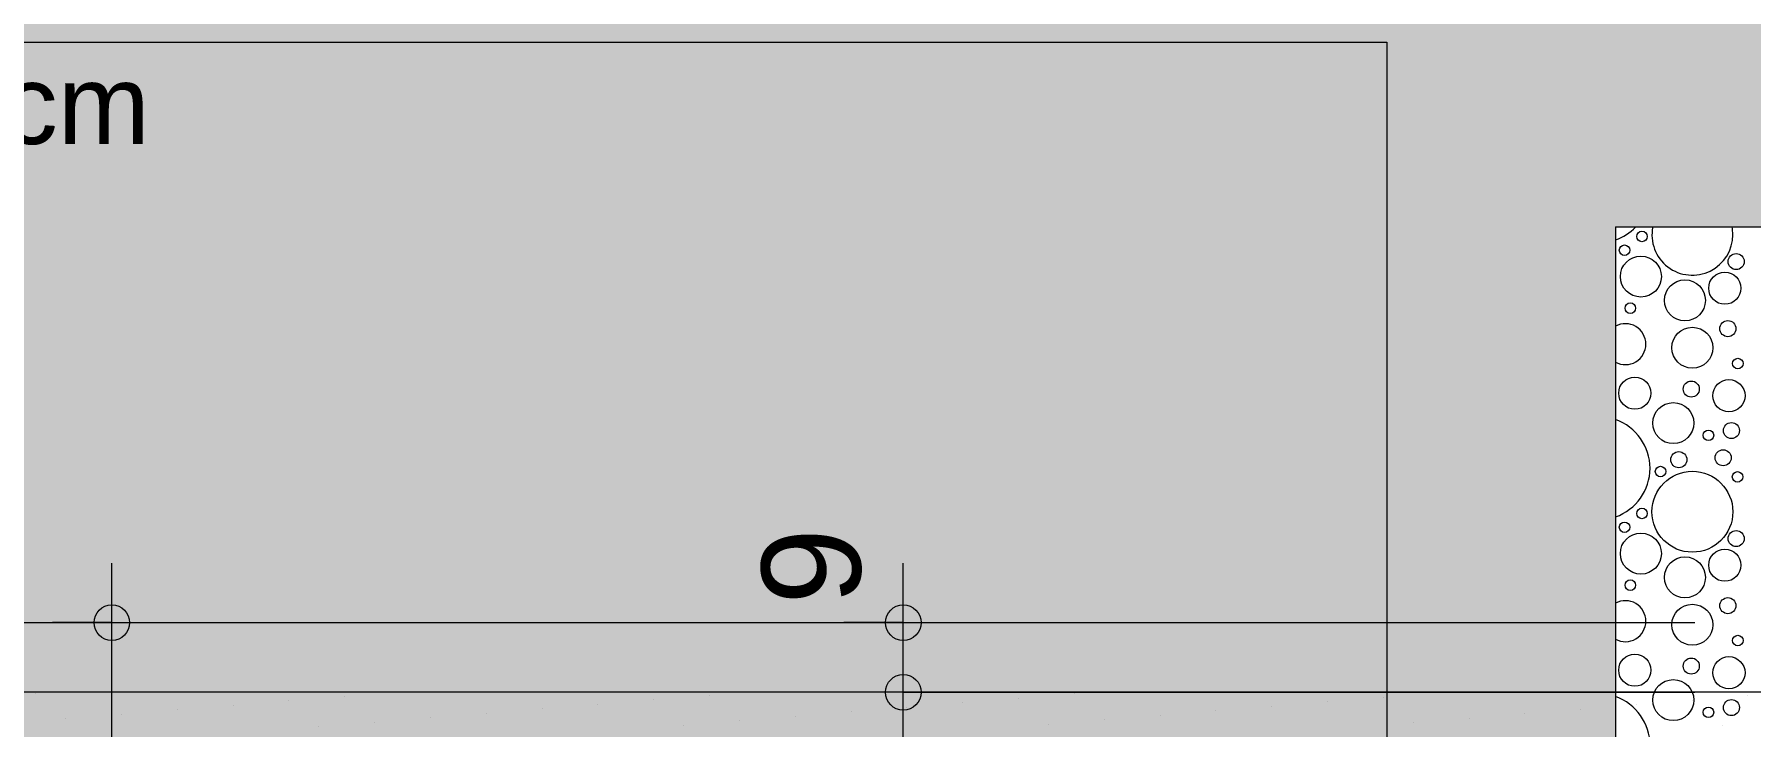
# Model space of a CAD drawing. Header units: metres. Extents: x 0.003 to 0.843, y 0.003 to 0.597.
# Drawn here: x 0.26744 to 0.31081, y 0.48533 to 0.50282 of the extents above; entities that cross this region are included whole.
import ezdxf

# ---------------------------------------------------------------- set-up
doc = ezdxf.new("R2010")
doc.units = ezdxf.units.M
doc.linetypes.add('AUSGEZOGEN', pattern=[0])
doc.linetypes.add('PUNKT2', pattern=[3.175, 0, -3.175])
for name, color, linetype, lineweight in [('Aufschuettungen _ Daemme', 7, 'AUSGEZOGEN', 25), ('Daemmung', 7, 'AUSGEZOGEN', 18), ('Stilflaechen Bepflanzung', 96, 'AUSGEZOGEN', 25), ('Text Werkplan Ausfuehrung', 7, 'AUSGEZOGEN', 25), ('Werkplan- Ausfuehrungsmasse', 7, 'AUSGEZOGEN', 13)]:
    doc.layers.add(name, color=color, linetype=linetype, lineweight=lineweight)
doc.styles.add('ARIAL', font='ARIAL.TTF')

msp = doc.modelspace()

# ---------------------------------------------------------------- hatches: boundary and pattern name
at = {"layer": 'Stilflaechen Bepflanzung', "linetype": 'AUSGEZOGEN', "lineweight": 13, "true_color": 0xf7faef}
msp.add_hatch(color=7, dxfattribs=at).paths.add_polyline_path([(0.2405525927639469, 0.4405973572039297), (0.30739999319613, 0.4405973572039297), (0.30739999319613, 0.4979573559218338), (0.6493199855536229, 0.4979573559218338), (0.6493199855536229, 0.4787973563500931), (0.689319984659553, 0.4787973563500931), (0.689319984659553, 0.494573322262538), (0.6499099855404343, 0.494573322262538), (0.6499099855404343, 0.529957355206578), (0.2405525927639469, 0.529957355206578)])

# ---------------------------------------------------------------- linework, layer by layer
at = {"layer": 'Aufschuettungen _ Daemme', "color": 9, "linetype": 'AUSGEZOGEN', "lineweight": 13}
for q in [(0.6493199855536229, 0.4979573559218338), (0.30739999319613, 0.4405973572039297)]:
    msp.add_line((0.30739999319613, 0.4979573559218338), q, dxfattribs=at)
at = {"layer": 'Aufschuettungen _ Daemme', "color": 254, "linetype": 'AUSGEZOGEN', "lineweight": 13}
for centre, radius in [((0.3076267516166518, 0.4973673758369627), 0.0001329999970272183), ((0.3080677516067947, 0.4977173758291396), 0.0001329999970272183), ((0.3080397516074205, 0.4967023758518266), 0.0005179999884217976), ((0.3104477515535976, 0.4970803758433776), 0.0002029999954625964), ((0.3101607515600124, 0.496408375858398), 0.0004059999909251927), ((0.309152751582543, 0.4961003758652822), 0.0005179999884217976), ((0.307773751613366, 0.4959043758696633), 0.0001329999970272183), ((0.3093417515783185, 0.4949033758920374), 0.0005179999884217976), ((0.3102377515582914, 0.4953863758812415), 0.0002029999954625964), ((0.3104897515526587, 0.4945043759009557), 0.0001329999970272183), ((0.3078857516108627, 0.4937553759176972), 0.0004059999909251927), ((0.3093137515789444, 0.4938603759153503), 0.0002029999954625964), ((0.3102657515576656, 0.4936923759191053), 0.0004059999909251927), ((0.3088587515891144, 0.492999375934595), 0.0005179999884217976), ((0.3097477515692436, 0.4926913759414794), 0.0001329999970272183), ((0.3103287515562573, 0.4928103759388195), 0.0002029999954625964), ((0.3101187515609512, 0.4921243759541528), 0.0002029999954625964), ((0.3085367515963117, 0.4917743759619759), 0.0001329999970272183), ((0.3089987515859852, 0.492075375955248), 0.0002029999954625964), ((0.3093417515783185, 0.490759375984663), 0.00102199997715652), ((0.3104827515528151, 0.4916413759649488), 0.0001329999970272183), ((0.3080677516067947, 0.4907173759856017), 0.0001329999970272183), ((0.3076267516166518, 0.4903673759934248), 0.0001329999970272183), ((0.3080397516074205, 0.4897023760082888), 0.0005179999884217976), ((0.3104477515535976, 0.4900803759998398), 0.0002029999954625964), ((0.3101607515600124, 0.4894083760148602), 0.0004059999909251927), ((0.309152751582543, 0.4891003760217446), 0.0005179999884217976), ((0.307773751613366, 0.4889043760261254), 0.0001329999970272183), ((0.3093417515783185, 0.4879033760484996), 0.0005179999884217976), ((0.3102377515582914, 0.4883863760377037), 0.0002029999954625964), ((0.3104897515526587, 0.4875043760574179), 0.0001329999970272183), ((0.3078857516108627, 0.4867553760741594), 0.0004059999909251927), ((0.3102657515576656, 0.4866923760755675), 0.0004059999909251927), ((0.3093137515789444, 0.4868603760718123), 0.0002029999954625964), ((0.3088587515891144, 0.4859993760910573), 0.0005179999884217976), ((0.3097477515692436, 0.4856913760979416), 0.0001329999970272183), ((0.3103287515562573, 0.4858103760952818), 0.0002029999954625964)]:
    msp.add_circle(centre, radius, dxfattribs=at)
for centre, radius, start, end in [((0.3069687516313592, 0.4988583758036362), 0.001301999970898032, 289.342521053601, 316.2091759702351), ((0.3093417515783185, 0.4977593758282007), 0.00102199997715652, 168.8301402901961, 0), ((0.3093417515783185, 0.4977593758282007), 0.00102199997715652, 0, 11.16985970980324), ((0.3076477516161823, 0.4949943758900033), 0.0005179999884217976, 0, 118.5743083517267), ((0.3076477516161823, 0.4949943758900033), 0.0005179999884217976, 241.4256916482762, 0), ((0.3069687516313592, 0.4918583759600985), 0.001301999970898032, 0, 70.65747894657054), ((0.3069687516313592, 0.4918583759600985), 0.001301999970898032, 289.3425210534272, 0), ((0.3076477516161823, 0.4879943760464655), 0.0005179999884217976, 0, 118.5743083534218), ((0.3076477516161823, 0.4879943760464655), 0.0005179999884217976, 241.4256916465807, 0), ((0.3069687516313592, 0.4848583761165606), 0.001301999970898032, 0, 70.65747894640062)]:
    msp.add_arc(centre, radius, start, end, dxfattribs=at)
at = {"layer": 'Daemmung', "color": 7, "linetype": 'PUNKT2', "lineweight": 13}
msp.add_line((0.3191599929332736, 0.4861973561846902), (0.2405525927639469, 0.4861973561846902), dxfattribs=at)
msp.add_line((0.3191599929332736, 0.4861973561846902), (0.2405525927639469, 0.4861973561846902), dxfattribs=at)
at = {"layer": 'Daemmung', "color": 131, "linetype": 'AUSGEZOGEN', "lineweight": 13, "true_color": 0x70ffff}
for p, q in [((0.267473937679976, 0.4861719700206161), (0.267473937679976, 0.4861719700206161)), ((0.2724636968778085, 0.4858641518431221), (0.2724636968778085, 0.4858641518431221)), ((0.2738731421803015, 0.4859775531213372), (0.2738731421803015, 0.4859775531213372)), ((0.2752825874827943, 0.4860909543995523), (0.2752825874827943, 0.4860909543995523)), ((0.2802723466806268, 0.4857831362220584), (0.2802723466806268, 0.4857831362220584)), ((0.2816817919831198, 0.4858965375002735), (0.2816817919831198, 0.4858965375002735)), ((0.2830912372856126, 0.4860099387784885), (0.2830912372856126, 0.4860099387784885)), ((0.2830912372856126, 0.4860099387784885), (0.2830912372856126, 0.4860099387784885)), ((0.2845006825881054, 0.4861233400567036), (0.2845006825881054, 0.4861233400567036)), ((0.2894904417859381, 0.4858155218792097), (0.2894904417859381, 0.4858155218792097)), ((0.290899887088431, 0.4859289231574248), (0.290899887088431, 0.4859289231574248)), ((0.2923093323909238, 0.4860423244356398), (0.2923093323909238, 0.4860423244356398)), ((0.2937187776934166, 0.4861557257138548), (0.2937187776934166, 0.4861557257138548)), ((0.2987085368912493, 0.4858479075363609), (0.2987085368912493, 0.4858479075363609)), ((0.3001179821937421, 0.485961308814576), (0.3001179821937421, 0.485961308814576)), ((0.301527427496235, 0.4860747100927911), (0.301527427496235, 0.4860747100927911)), ((0.3029368727987279, 0.4861881113710059), (0.3029368727987279, 0.4861881113710059)), ((0.3079266319965605, 0.4858802931935122), (0.3079266319965605, 0.4858802931935122)), ((0.3093360772990534, 0.4859936944717273), (0.3093360772990534, 0.4859936944717273)), ((0.3107455226015462, 0.4861070957499422), (0.3107455226015462, 0.4861070957499422)), ((0.2682353609703299, 0.4855239480084771), (0.2682353609703299, 0.4855239480084771)), ((0.2696448062728228, 0.4856373492866922), (0.2696448062728228, 0.4856373492866922)), ((0.2710542515753157, 0.4857507505649072), (0.2710542515753157, 0.4857507505649072)), ((0.2760440107731482, 0.4854429323874133), (0.2760440107731482, 0.4854429323874133)), ((0.2760440107731482, 0.4854429323874133), (0.2760440107731482, 0.4854429323874133)), ((0.277453456075641, 0.4855563336656284), (0.277453456075641, 0.4855563336656284)), ((0.278862901378134, 0.4856697349438434), (0.278862901378134, 0.4856697349438434)), ((0.2838526605759665, 0.4853619167663495), (0.2838526605759665, 0.4853619167663495)), ((0.2852621058784593, 0.4854753180445646), (0.2852621058784593, 0.4854753180445646)), ((0.2866715511809523, 0.4855887193227796), (0.2866715511809523, 0.4855887193227796)), ((0.2880809964834452, 0.4857021206009946), (0.2880809964834452, 0.4857021206009946)), ((0.2930707556812778, 0.4853943024235008), (0.2930707556812778, 0.4853943024235008)), ((0.2944802009837706, 0.4855077037017159), (0.2944802009837706, 0.4855077037017159)), ((0.2958896462862636, 0.4856211049799309), (0.2958896462862636, 0.4856211049799309)), ((0.2972990915887564, 0.4857345062581459), (0.2972990915887564, 0.4857345062581459)), ((0.3022888507865889, 0.4854266880806521), (0.3022888507865889, 0.4854266880806521)), ((0.3036982960890818, 0.4855400893588672), (0.3036982960890818, 0.4855400893588672)), ((0.3051077413915747, 0.4856534906370821), (0.3051077413915747, 0.4856534906370821)), ((0.3065171866940676, 0.4857668919152971), (0.3065171866940676, 0.4857668919152971)), ((0.3100975005894073, 0.4853456724595883), (0.3100975005894073, 0.4853456724595883)), ((0.2746345654706553, 0.4853295311091982), (0.2746345654706553, 0.4853295311091982))]:
    msp.add_line(p, q, dxfattribs=at)
at = {"layer": 'Text Werkplan Ausfuehrung', "color": 191, "linetype": 'AUSGEZOGEN', "lineweight": 13, "true_color": 0xc8aaf3}
for p, q in [((0.2405525927639469, 0.5026240224841926), (0.3016240381437794, 0.5026240224841926)), ((0.3016240381437794, 0.5026240224841926), (0.3016240381437794, 0.4826811218220531))]:
    msp.add_line(p, q, dxfattribs=at)
at = {"layer": 'Werkplan- Ausfuehrungsmasse', "color": 7, "linetype": 'AUSGEZOGEN', "lineweight": 13}
for p, q in [((0.2693999940454962, 0.4879573561453512), (0.2693999940454962, 0.4894573561583896)), ((0.2893999935984614, 0.4879573561453512), (0.2893999935984614, 0.4894573561583896)), ((0.249399994492531, 0.4879573561453512), (0.2733999939560893, 0.4879573561453512)), ((0.2693999940454962, 0.4879573561453512), (0.2678999940324577, 0.4879573561453512)), ((0.2693999940454962, 0.4879573561453512), (0.2708999910372945, 0.4879573561453512)), ((0.2693999940454962, 0.4879573561453512), (0.2933999935090544, 0.4879573561453512)), ((0.2693999940454962, 0.3856973584310404), (0.2693999940454962, 0.4879573561453512)), ((0.2893999935984614, 0.4879573561453512), (0.2878999935854228, 0.4879573561453512)), ((0.2893999935984614, 0.4879573561453512), (0.2908999905902597, 0.4879573561453512)), ((0.2893999935984614, 0.4879573561453512), (0.3093999931514265, 0.4879573561453512)), ((0.2893999935984614, 0.4861973561846902), (0.2893999935984614, 0.4879573561453512)), ((0.2893999935984614, 0.4861973561846903), (0.2878999935854228, 0.4861973561846903)), ((0.2893999935984614, 0.4861973561846903), (0.2908999905902597, 0.4861973561846903)), ((0.2893999935984614, 0.4861973561846902), (0.3093999931514265, 0.4861973561846902)), ((0.2893999935984614, 0.4829973562562158), (0.2893999935984614, 0.4861973561846902))]:
    msp.add_line(p, q, dxfattribs=at)
for centre in [(0.2693999940454962, 0.4879573561453512), (0.2893999935984614, 0.4879573561453512), (0.2893999935984614, 0.4861973561846903)]:
    msp.add_circle(centre, 0.0004500000039115547, dxfattribs=at)

# ---------------------------------------------------------------- texts
at = {"layer": 'Text Werkplan Ausfuehrung', "color": 191, "linetype": 'AUSGEZOGEN', "lineweight": 13, "true_color": 0xc8aaf3, "insert": (0.2405525926328127, 0.500024022475252), "char_height": 0.002, "width": 0.001, "attachment_point": 7, "style": 'ARIAL'}
msp.add_mtext('mit\\~Dreikantleiste\\~5/5cm', dxfattribs=at)
at = {"layer": 'Werkplan- Ausfuehrungsmasse', "color": 7, "linetype": 'AUSGEZOGEN', "lineweight": 13, "insert": (0.2883573606067591, 0.4884073561352928), "char_height": 0.0025, "width": 0.00125, "attachment_point": 7, "rotation": 90.00000250447816, "style": 'ARIAL'}
msp.add_mtext('9', dxfattribs=at)

doc.saveas('drawing.dxf')
